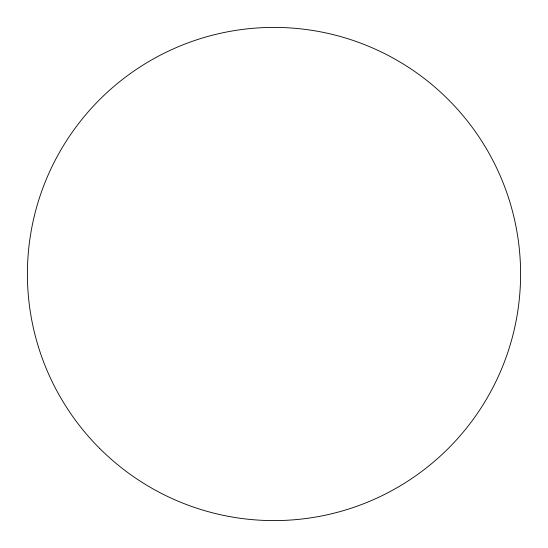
<?xml version="1.0" encoding="UTF-8"?>
<svg xmlns="http://www.w3.org/2000/svg" width="548" height="548" viewBox="0 0 548 548"><rect width="100%" height="100%" fill="white"/><g stroke="black" fill="none" stroke-linecap="round" stroke-linejoin="round"><path stroke-width="0.82" d="M99.626 448.374A246.6 246.6 0 0 0 512.195 337.821A246.6 246.6 0 0 0 210.179 35.805A246.6 246.6 0 0 0 99.626 448.374"/></g></svg>
